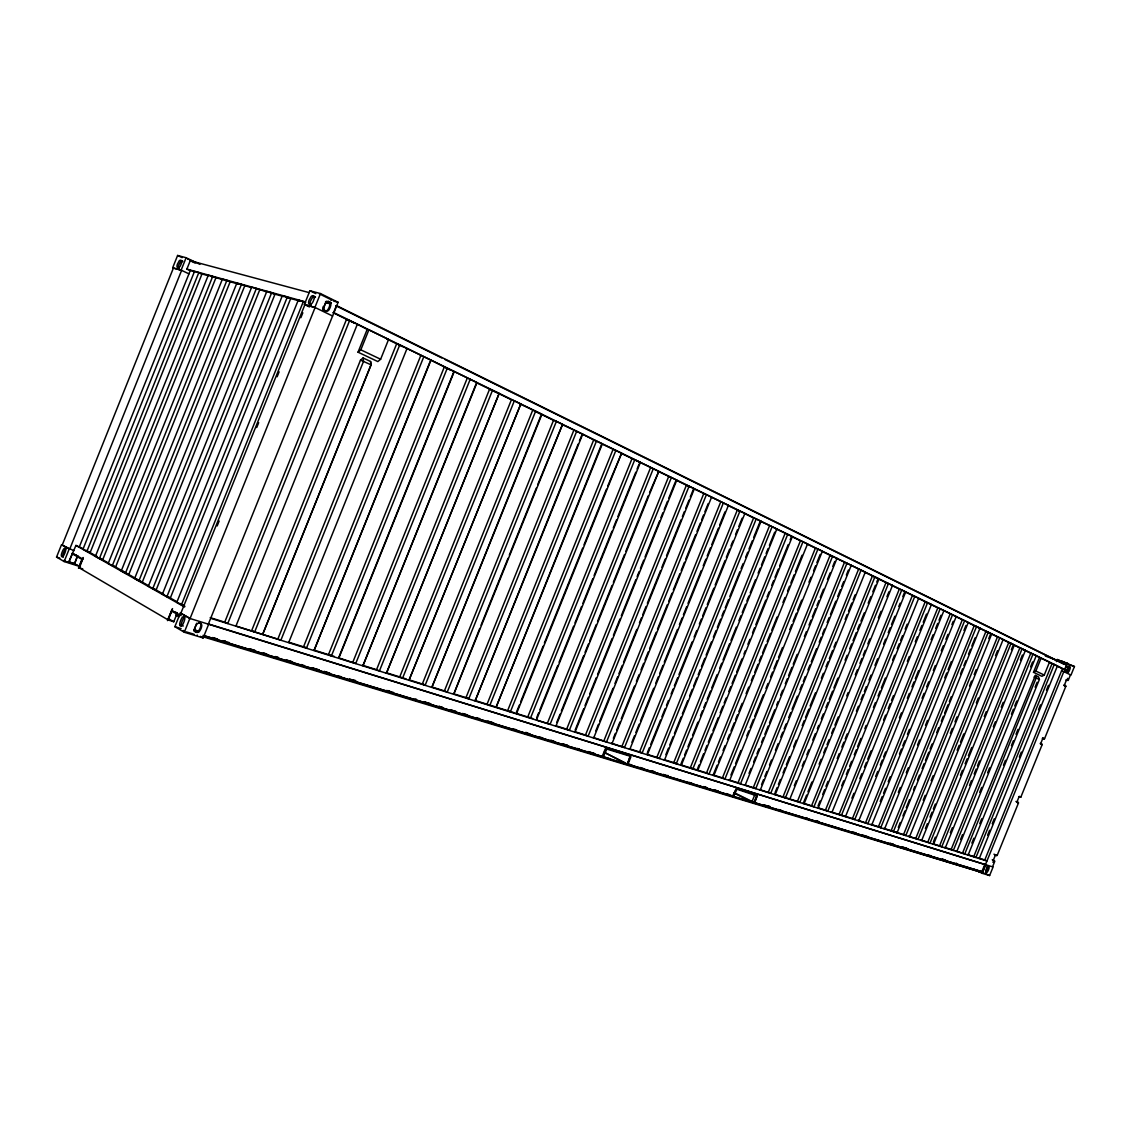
<?xml version="1.0" encoding="UTF-8"?>
<svg xmlns="http://www.w3.org/2000/svg" width="1131" height="1131" viewBox="0 0 1131 1131"><rect width="100%" height="100%" fill="white"/><g stroke="black" fill="none" stroke-linecap="round" stroke-linejoin="round"><path stroke-width="1.5" d="M1069.304 668.817L1069.021 667.954A3.209 2.771 -60.2 0 0 1066.957 666.795M80.414 566.716L64.156 561.556L56.55 557.074L61.484 544.774L73.84 550.684M199.947 264.371L186.106 257.727L177.609 255.465L172.661 267.793L181.13 270.153L188.948 273.843M64.156 561.556L69.132 549.157M181.13 270.153L186.106 257.727M77.841 555.59L74.561 563.733L68.793 561.838L75.947 545.439L83.454 548.846M69.033 561.98L72.313 553.808L76.456 555.137M194.617 271.921L186.869 269.121L190.234 260.71L309.088 292.604M79.453 546.598L190.248 270.62M74.561 563.733L77.233 556.367M167.699 619.816L173.764 621.753L177.355 612.832L171.587 611.037C158.736 641.546 181.384 586.268 168.236 619.972L79.354 567.889C91.357 537.126 70.815 587.456 81.913 559.336L72.313 553.808M86.875 551.391L198.802 272.599L201.997 273.971L90.127 552.635L82.987 549.199L194.504 271.426L198.802 272.599M215.908 277.816L102.709 559.746L99.415 558.502L95.456 556.254L208.288 275.229L222.355 279.597M99.415 558.502L212.685 276.445M112.266 565.783L226.893 280.375L230.159 281.76L115.588 567.041L108.208 563.478L222.397 279.131L226.893 280.375M244.748 285.804L128.778 574.506L125.428 573.233L121.271 570.872L236.846 283.118L251.506 287.67M125.428 573.233L241.454 284.39M259.692 289.932L142.294 582.154L138.915 580.867L256.355 288.518L266.916 291.939M152.727 588.7L271.638 292.745L275.003 294.173L156.135 589.986L148.345 586.226L266.803 291.402L271.638 292.745M162.397 594.171L282.34 295.7L287.302 297.071L290.709 298.527L170.329 598.016L162.397 594.171L164.165 594.524M166.879 596.716L287.302 297.071M305.653 302.486L298.273 300.097L176.804 602.328L184.89 606.258M181.398 604.929L303.362 301.51M973.805 869.315L982.302 873.33L985.794 864.763L207.765 623.746L208.655 624.255L203.142 637.941L184.311 632.257L174.853 626.687L180.366 613.002L190.093 618.445L315.082 307.561L304.875 304.72L180.889 613.158M309.47 306.939L304.38 304.479L309.908 290.738L320.469 293.565L338.127 302.288L208.358 624.086M217.18 525.929L219.145 521.009M256.709 427.56L258.688 422.655M277.137 376.75L279.117 371.83M300.86 317.726L302.839 312.806M184.311 632.257L189.852 618.445L180.366 613.002M304.38 304.479L314.899 307.406L320.469 293.565M196.695 623.223L194.235 629.331L197.628 631.296M322.731 309.767L325.799 302.104L330.676 303.221L327.736 301.765M203.099 635.339L203.227 636.838L982.231 872.609L982.528 871.874L753.981 802.445L756.568 796.054L756.243 794.513M210.21 617.625L224.73 622.163L346.524 319.31L357.339 324.244L235.955 626.037L280.926 640.104L399.724 344.941L396.67 343.782L277.943 638.817M349.635 320.483L227.769 623.478L224.73 622.163M358.032 352.179L367.193 329.39L368.862 329.87L388.569 339.498L380.624 359.248L377.839 361.567L358.032 352.179L360.831 349.832L368.862 329.87M360.506 360.11L251.676 630.603L254.687 631.904L363.56 361.298L363.065 357.947L360.506 360.11L371.124 364.846L262.661 634.392L370.883 365.002L370.615 361.51L363.065 357.947M288.702 642.535L407.033 348.504L399.724 344.941M420.789 355.544L303.532 646.819L306.501 648.105L423.814 356.689L407.033 348.504M423.814 356.689L430.939 360.181L314.065 650.466L429.936 361.977M447.296 368.155L331.425 655.895L328.485 654.623L444.299 367.024L454.252 371.562L338.805 658.2M453.87 371.689L338.636 657.804L355.728 663.501L470.185 379.337L454.252 371.562M352.815 662.243L467.23 378.206M470.185 379.337L476.971 382.66L362.938 665.749L476.561 382.773L497.173 392.825M362.726 665.339L376.552 669.665L489.596 389.135L499.153 393.475L386.477 673.115L499.153 393.475M492.536 390.252L379.436 670.909L376.552 669.665M389.403 691.409L388.753 690.617M386.222 672.691L399.724 676.918L511.41 399.78L498.7 393.574M511.41 399.78L514.322 400.883L402.579 678.148L399.724 676.918M409.153 679.872L520.783 404.05L409.153 679.872L425.397 684.948M414.907 699.156L415.968 698.887M532.715 410.171L422.33 683.986L425.171 685.216L535.599 411.274L520.302 404.12M535.599 411.274L541.919 414.356L431.872 687.309L540.731 416.038M431.533 686.87L444.412 690.9L553.511 420.322L534.157 410.878M553.511 420.322L556.381 421.425L447.226 692.115L444.412 690.9M556.381 421.425L562.545 424.422L453.757 694.151L479.728 628.44M481.043 625.174L508.017 558.276M509.346 555.01L536.32 488.097M537.635 484.831L562.545 424.422M573.827 430.247L465.972 697.643L468.757 698.845L576.669 431.321L561.98 424.464M576.669 431.321L582.691 434.262L475.147 700.838L578.153 444.073M579.468 440.807L581.447 435.916M474.751 700.4L487.037 704.231L593.676 439.931L602.371 443.875L496.042 707.37L601.763 443.875L621.598 453.262L516.471 713.76M596.489 441.005L489.808 705.419L487.037 704.231M488.465 704.684L507.621 710.678L613.059 449.389M615.858 450.449L510.364 711.851L507.621 710.678M519.313 705.122L516.005 713.308L532.659 718.51M520.628 701.856L543.078 646.239M544.393 642.974L582.677 548.111M584.006 544.831L606.442 489.228M607.757 485.962L621.598 453.262M634.788 459.695L530.467 718.143L527.739 716.969L632.017 458.635L640.4 462.438L536.433 720.009L550.118 724.278L653.294 468.729L620.961 453.248M536.603 717.902L538.582 712.982M539.911 709.717L557.767 665.495M559.082 662.215L573.629 626.192M574.958 622.912L581.56 606.527M582.889 603.261L592.8 578.69M594.128 575.41L611.97 531.188M613.299 527.923L616.607 519.737M617.922 516.457L635.778 472.235M637.092 468.955L639.086 464.049M547.418 723.133L650.551 467.683M556.749 722.384L560.043 714.226M561.358 710.961L583.737 655.556M585.052 652.29L588.346 644.147M589.661 640.881L596.235 624.581M597.55 621.329L612.041 585.462M613.355 582.211L624.538 554.501M625.853 551.235L648.233 495.816M649.547 492.565L658.779 471.415L555.943 726.102M668.675 476.533L566.659 729.142L569.331 730.287L671.39 477.565L658.101 471.373M575.156 729.976L583.737 708.741M585.052 705.475L588.346 697.304M589.661 694.038L596.263 677.709M597.578 674.444L612.083 638.52M613.412 635.254L620 618.926M621.315 615.66L635.834 579.736M637.149 576.471L639.128 571.579M640.443 568.313L643.737 560.142M645.066 556.876L659.571 520.953M660.886 517.687L662.865 512.795M664.194 509.53L667.488 501.358M668.803 498.092L675.405 481.764M575.043 732.082L676.762 480.194L671.39 477.565M574.506 731.601L585.476 735.037L686.404 485.185L694.349 488.776L593.704 737.921L593.153 737.44L606.527 741.922L706.423 494.671L693.628 488.705L690.32 496.891M689.09 486.217L588.134 736.168L585.476 735.037M595.797 730.895L598.44 724.349M599.755 721.069L612.974 688.341M614.967 683.435L617.611 676.889M618.926 673.624L622.234 665.438M623.563 662.158L636.781 629.43M639.425 622.884L641.404 617.978M642.719 614.713L646.027 606.527M647.356 603.247L660.575 570.519M661.889 567.253L665.198 559.067M666.527 555.802L681.06 519.793M682.389 516.528L684.368 511.622M685.697 508.342L688.991 500.156M603.883 740.791L703.736 493.639M204.782 635.848L602.243 756.413L605.071 749.386A1.527 1.06 -63.2 0 1 606.668 748.298L630.25 755.706A1.499 1.032 -63.5 0 1 630.688 757.402L627.889 764.33L627.253 764.005L630.038 757.077A1.499 1.032 -63.5 0 0 629.614 755.381M203.693 635.679L602.88 756.738L605.721 749.712A1.527 1.06 -63.2 0 1 607.319 748.623M613.37 738.26L615.349 733.369M616.664 730.117L619.958 721.96M621.272 718.708L634.449 686.121M636.414 681.23L639.043 674.712M641.023 669.821L643.652 663.303M644.981 660.037L648.261 651.894M649.59 648.643L656.164 632.342M657.479 629.076L667.361 604.647M668.675 601.381L671.97 593.238M673.284 589.972L679.872 573.686M681.187 570.42L684.481 562.277M685.796 559.011L695.664 534.567M696.993 531.316L700.273 523.172M701.602 519.907L703.567 515.015M704.882 511.763L708.176 503.606M711.555 497.188L611.984 743.633L611.404 743.152L624.524 747.549L723.373 502.942L706.423 494.671M621.909 746.432L720.716 501.924M631.904 742.205L634.548 735.659M635.862 732.393L639.171 724.236M640.485 720.956L653.69 688.284M655.669 683.378L658.313 676.847M659.627 673.581L662.936 665.41M664.25 662.144L677.455 629.472M679.434 624.566L682.078 618.035M683.407 614.769L686.701 606.598M688.016 603.332L701.22 570.66M703.213 565.754L705.843 559.223M707.172 555.957L710.466 547.786M711.795 544.52L718.397 528.177M719.712 524.911L724.999 511.834M723.373 502.942L728.406 505.401L629.868 749.217L629.26 748.736L642.422 752.85M627.549 764.231L630.066 756.172L606.838 749.09L603.219 756.851L627.549 764.231L604.138 752.327M739.957 511.042L642.139 753.062L639.552 751.959L737.327 510.039L744.891 513.46L647.37 754.702M647.399 752.582L649.378 747.69M650.693 744.438L660.561 720.037M661.875 716.771L665.169 708.642M666.484 705.376L668.449 700.499M671.093 693.996L673.058 689.104M674.373 685.853L677.667 677.709M678.982 674.458L692.144 641.913M694.109 637.036L696.738 630.518M699.368 624.015L701.347 619.124M702.662 615.872L705.956 607.743M707.271 604.477L713.845 588.205M715.16 584.953L725.028 560.538M726.342 557.286L729.636 549.143M730.951 545.891L732.916 541.014M735.56 534.496L737.525 529.619M738.84 526.367L742.134 518.224M646.748 754.207L656.828 757.36L753.599 517.97L744.099 513.347L744.891 513.46M753.599 517.97L756.201 518.973L659.387 758.463L656.828 757.36M665.848 754.66L668.492 748.142M669.806 744.877L673.115 736.705M674.429 733.439L681.032 717.125M682.346 713.859L687.634 700.796M689.613 695.89L692.257 689.359M693.572 686.107L696.866 677.936M698.195 674.67L700.174 669.778M701.489 666.512L704.797 658.341M706.112 655.075L711.385 642.026M713.364 637.121L716.008 630.589M717.337 627.323L720.631 619.166M721.946 615.9L723.925 611.009M725.254 607.743L728.548 599.571M729.877 596.306L739.773 571.819M741.088 568.554L743.067 563.662M745.711 557.131L747.69 552.239M749.019 548.973L752.313 540.802M753.628 537.536L760.23 521.207L761.036 521.334L664.519 760.06M667.262 775.753L668.068 775.498M769.532 525.745L673.737 762.647L676.281 763.736L772.12 526.749L760.23 521.207M772.12 526.749L776.841 529.054L681.3 765.305L680.636 764.81L683.294 758.265M684.608 754.985L686.602 750.065M687.931 746.785L691.239 738.6M692.568 735.32L697.855 722.214M700.513 715.669L702.492 710.749M703.821 707.483L705.815 702.563M707.129 699.283L710.452 691.098M711.767 687.818L717.068 674.712M719.726 668.167L721.705 663.247M723.034 659.967L729.651 643.596M730.979 640.316L736.281 627.21M738.925 620.65L740.918 615.745M742.247 612.465L745.555 604.279M746.884 600.999L748.863 596.079M750.192 592.814L755.494 579.708M758.138 573.148L760.131 568.243M761.46 564.963L764.768 556.777M766.097 553.497L768.076 548.577M769.405 545.298L774.707 532.192M785.126 533.365L690.306 767.836L692.836 768.91L787.699 534.355L776.022 528.926L776.841 529.054M787.699 534.355L792.336 536.617L697.756 770.451L697.064 769.957L699.043 765.051M700.372 761.785L703.666 753.628M704.995 750.362L706.974 745.456M708.289 742.19L711.597 734.033M712.912 730.767L718.199 717.704M720.178 712.813L722.822 706.281M724.137 703.015L726.116 698.11M728.76 691.578L730.739 686.687M732.068 683.421L735.362 675.249M736.691 671.984L741.978 658.921M743.958 654.029L745.272 650.763M747.916 644.232L749.895 639.34M752.539 632.809L754.518 627.903M755.833 624.637L765.744 600.151M767.058 596.885L769.052 591.98M771.681 585.448L773.675 580.556M774.989 577.291L778.298 569.133M779.612 565.868L788.194 544.633M790.173 539.741L791.502 536.476L807.506 544.025L713.873 775.484L713.166 774.989L717.111 765.22M697.064 769.957L706.536 772.911L800.423 540.83M802.968 541.806L709.052 773.986L706.536 772.911M718.425 761.969L720.405 757.091M723.034 750.574L725.013 745.697M727.643 739.179L729.622 734.302M730.937 731.05L734.231 722.907M735.546 719.655L737.525 714.764M738.84 711.512L742.134 703.369M746.078 693.614L748.722 687.097M751.352 680.593L753.331 675.702M754.646 672.45L757.94 664.307M759.254 661.055L761.234 656.178M762.548 652.926L765.843 644.783M767.157 641.531L770.451 633.388M771.766 630.137L777.025 617.116M782.949 602.47L784.928 597.578M787.558 591.075L789.537 586.183M790.852 582.932L794.146 574.802M795.461 571.537L802.049 555.264M713.166 774.989L722.44 777.888L815.394 548.139L806.657 543.87L807.506 544.025M815.394 548.139L817.925 549.115L724.943 778.948L722.44 777.888M730.923 775.018L734.231 766.846M735.546 763.581L740.847 750.503M746.799 735.8L748.779 730.895M750.093 727.629L753.402 719.457M754.73 716.192L763.326 694.943M765.97 688.397L767.949 683.506M770.593 676.96L772.586 672.054M773.901 668.789L777.209 660.617M778.538 657.351L782.496 647.54M789.777 629.571L791.757 624.665M793.085 621.4L796.394 613.228M797.708 609.962L801.681 600.151M808.948 582.168L810.941 577.277M813.585 570.731L815.564 565.825M816.879 562.559L820.187 554.388M627.253 764.005L732.662 795.984L736.309 788.463L756.879 794.824L757.346 795.856L754.617 802.77L734.16 792.661M817.925 549.115L822.378 551.278L729.665 780.432L728.944 779.923L738.034 782.765L830.083 555.307L836.954 558.403L745.145 785.267L744.41 784.758L755.777 788.59L846.963 563.295L836.078 558.233L836.954 558.403M627.889 764.33L733.298 796.295L735.928 789.806L737.327 788.788M832.586 556.268L740.508 783.825L738.034 782.765M749.019 773.35L750.998 768.458M753.642 761.941L755.621 757.063M756.936 753.797L758.915 748.906M761.545 742.388L763.524 737.497M764.853 734.245L768.147 726.088M769.462 722.836L774.735 709.801M776.714 704.91L778.043 701.644M780.673 695.127L782.652 690.235M785.296 683.718L787.275 678.826M788.59 675.575L791.884 667.417M793.213 664.166L797.171 654.382M804.424 636.456L806.403 631.565M809.033 625.047L811.012 620.156M812.341 616.904L815.635 608.747M816.95 605.495L818.929 600.603M820.244 597.338L823.552 589.194M827.496 579.411L830.14 572.894M832.784 566.377L834.763 561.485M753.317 787.558L844.475 562.333M754.942 794.4L752.073 801.497L755.169 802.445M761.559 784.589L763.538 779.683M764.867 776.403L766.86 771.498M769.504 764.952L771.498 760.032M775.47 750.206L778.114 743.661M780.772 737.115L782.765 732.195M784.08 728.93L786.073 724.01M788.717 717.464L790.71 712.558M792.039 709.278L797.341 696.187M799.985 689.627L801.978 684.722M803.307 681.442L805.286 676.536M807.944 669.99L809.923 665.07M811.252 661.791L816.554 648.699M819.212 642.154L821.191 637.234M822.52 633.968L824.513 629.048M827.157 622.502L829.15 617.597M830.479 614.317L835.781 601.211M837.76 596.306L840.418 589.76M841.733 586.48L843.726 581.574M846.384 575.015L848.363 570.109M851.233 565.373L760.315 790.018L759.565 789.509L770.748 793.283L861.059 570.165L846.963 563.295M768.317 792.237L858.585 569.218M775.088 792.52L777.082 787.628M778.397 784.363L780.376 779.457M783.034 772.925L785.013 768.02M786.328 764.754L789.636 756.597M793.609 746.785L796.252 740.254M802.204 725.565L804.183 720.659M805.512 717.393L808.806 709.222M810.135 705.956L815.423 692.893M821.375 678.19L823.354 673.298M825.998 666.767L827.991 661.861M829.306 658.595L832.614 650.424M833.943 647.158L835.922 642.267M845.182 619.392L847.161 614.501M848.49 611.235L851.784 603.063M853.113 599.798L855.093 594.892M861.059 570.165L865.257 572.215L775.202 794.669L774.438 794.16L785.423 797.864L874.885 576.923L872.425 575.976L783.005 796.846M794.287 785.677L796.266 780.8M802.204 766.125L804.183 761.234M806.827 754.716L808.806 749.839M812.765 740.056L815.409 733.538M817.388 728.647L818.703 725.395M821.346 718.878L823.326 713.986M825.955 707.469L827.934 702.577M829.263 699.311L832.557 691.168M833.872 687.917L837.831 678.133M845.097 660.207L847.077 655.316M849.72 648.798L851.7 643.907M853.014 640.655L856.308 632.512M857.637 629.246L859.617 624.354M860.931 621.103L864.225 612.945M868.184 603.176L870.828 596.659M872.807 591.767L875.451 585.25M876.765 581.984L878.08 578.733L878.999 578.931L789.791 799.235L789.014 798.726M784.504 797.313L797.426 801.356L886.011 582.592L892.472 585.505L804.113 803.703L803.321 803.194L806.615 795.065M888.443 583.539L799.829 802.374L797.426 801.356M807.93 791.813L811.874 782.058M819.127 764.174L821.092 759.297M823.736 752.794L825.701 747.916M827.015 744.665L828.995 739.773M831.638 733.27L833.604 728.392M834.918 725.141L838.212 717.012M846.78 695.876L848.094 692.624M855.333 674.74L857.312 669.863M859.942 663.36L861.921 658.482M863.236 655.231L865.215 650.353M867.845 643.836L869.824 638.958M878.391 617.823L881.021 611.32M886.944 596.687L888.924 591.81M803.321 803.194L811.577 805.781L899.329 589.095L891.553 585.307L892.472 585.505M806.672 818.547L807.011 817.727M899.329 589.095L901.746 590.029L813.952 806.785L811.577 805.781M818.01 805.951L820.003 801.045M822.647 794.499L824.64 789.594M825.955 786.328L827.949 781.422M837.223 758.533L839.202 753.628M841.86 747.082L843.839 742.176M845.168 738.911L847.147 734.005M856.421 711.116L858.415 706.211M861.059 699.665L863.052 694.759M864.367 691.493L866.36 686.588M869.004 680.056L870.997 675.15M874.97 665.339L877.614 658.793M883.58 644.076L885.559 639.171M888.217 632.639L890.196 627.733M891.525 624.453L894.833 616.282M898.806 606.47L900.135 603.205M902.778 596.659L904.772 591.753L918.683 598.299L831.935 812.411M901.746 590.029L905.705 591.965L818.151 808.1L817.345 807.591L825.446 810.121L912.392 595.471M914.795 596.405L827.821 811.125L825.446 810.121M841.704 785.776L843.684 780.885M846.327 774.353L848.321 769.462M849.635 766.196L851.615 761.304M854.258 754.773L856.252 749.867M857.567 746.616L860.875 738.444M864.847 728.661L866.162 725.395M873.443 707.441L875.422 702.535M878.066 696.017L880.045 691.112M881.374 687.846L885.347 678.063M892.613 660.108L894.593 655.202M897.236 648.685L899.23 643.779M900.545 640.514L902.538 635.622M905.182 629.09L907.161 624.199M927.604 602.653L841.422 815.38L839.075 814.377L925.229 601.734L931.421 604.52L845.465 816.639M851.897 798.203L853.891 793.312M859.829 778.651L861.808 773.76M864.452 767.242L866.431 762.351M867.746 759.099L871.054 750.942M883.594 719.98L885.573 715.103M888.217 708.586L890.196 703.694M891.511 700.428L893.49 695.551M907.359 661.324L909.338 656.432M915.276 641.772L917.269 636.88M919.899 630.363L921.878 625.485M923.207 622.22L926.501 614.076M846.2 816.61L852.449 818.561L937.811 607.884L917.736 598.087L918.683 598.299M937.811 607.884L940.172 608.803L854.782 819.551L852.449 818.561M875.719 776.347L877.684 771.469M880.328 764.966L882.307 760.074M883.622 756.823L885.601 751.945M899.442 717.775L901.421 712.898M907.359 698.251L909.338 693.374M911.968 686.87L913.947 681.979M915.276 678.727L918.57 670.598M931.096 639.679L933.075 634.802M935.705 628.285L937.684 623.407M939.013 620.156L940.978 615.278M943.918 610.627L858.754 820.795L857.906 820.272L867.887 823.651L952.528 614.826L940.172 608.803M865.568 822.675L950.181 613.921M880.229 801.427L882.222 796.521M883.551 793.241L885.545 788.321M888.203 781.775L890.182 776.87M899.484 753.939L901.478 749.019M902.792 745.753L904.786 740.833M907.444 734.288L909.437 729.368M922.048 698.265L924.041 693.345M926.685 686.8L928.678 681.88M933.329 670.429L935.323 665.509M941.289 650.777L943.282 645.858M945.94 639.312L947.934 634.392M951.906 624.566L953.235 621.301M871.789 824.881L956.19 616.621L952.528 614.826M962.311 619.845L878.462 826.704L880.766 827.68L964.644 620.749L955.228 616.381L956.19 616.621M898.325 792.379L900.318 787.459M906.284 772.742L908.264 767.836M917.552 744.933L919.545 740.027M925.511 725.31L927.491 720.405M944.738 677.879L946.718 672.973M948.047 669.693L951.369 661.522M963.965 630.434L965.945 625.528M893.405 831.638L976.548 626.56L974.229 625.655L891.129 830.663L897.081 832.727L979.969 628.27L976.548 626.56M898.297 827.383L900.276 822.491M902.934 815.946L904.913 811.04M906.242 807.774L909.55 799.603M913.523 789.806L914.852 786.54M917.495 779.994L919.489 775.103M922.133 768.557L924.126 763.665M925.455 760.385L928.763 752.228M930.092 748.948L932.071 744.057M936.708 732.619L938.702 727.714M941.345 721.182L943.339 716.276M944.668 713.011L947.976 704.839M949.305 701.573L951.284 696.668M960.558 673.793L962.552 668.888M963.866 665.622L965.86 660.716M968.504 654.185L970.497 649.279M971.826 646.013L975.134 637.842M897.081 832.727L896.303 832.289L903.556 834.565L985.949 631.367L991.717 633.968L909.522 836.671L908.645 836.148L918.033 839.329L999.719 637.87L990.728 633.713L988.748 638.605M988.24 632.257L905.832 835.512L903.556 834.565M923.207 800.239L925.2 795.333M931.152 780.644L933.146 775.739M950.351 733.298L952.33 728.406M954.988 721.875L956.967 716.969M969.55 685.952L971.529 681.06M974.187 674.528L976.166 669.623M915.785 838.382L997.443 636.979M925.412 828.528L927.392 823.637M930.035 817.105L932.029 812.214M933.344 808.948L935.337 804.056M957.165 750.221L959.145 745.329M960.473 742.063L963.782 733.906M976.35 702.902L978.329 698.011M995.534 655.598L997.514 650.707M999.719 637.87L1003.14 639.538L921.666 840.474L920.775 839.951L927.788 842.143L1008.753 642.507L1002.151 639.284M1008.753 642.507L1011.015 643.383L930.021 843.076L927.788 842.143M933.358 842.044L935.337 837.152M960.473 775.202L962.453 770.31M965.096 763.778L967.076 758.887M968.405 755.635L971.713 747.478M984.281 716.503L986.26 711.611M1011.383 649.646L1013.376 644.755M1011.015 643.383L1014.366 645.023L933.584 844.193L932.693 843.669L939.578 845.832L1019.851 647.922L1025.407 650.41L945.304 847.868M1022.099 648.798L941.798 846.766L939.578 845.832M950.351 832.67L952.344 827.779M969.521 785.409L971.515 780.517M974.159 774L976.138 769.108M977.467 765.857L979.446 760.965M993.329 726.738L995.308 721.847M1001.26 707.186L1003.239 702.294M1020.431 659.924L1022.41 655.033M942.83 859.829L942.688 858.952M944.399 847.345L951.171 849.452L1030.765 653.251L1014.663 645.391M1030.765 653.251L1032.999 654.114L953.376 850.385L951.171 849.452M960.544 839.541L962.523 834.65M979.715 792.294L981.694 787.402M987.646 772.742L989.625 767.85M1011.439 714.085L1013.418 709.194M1014.747 705.942L1016.727 701.05M1030.61 666.838L1032.589 661.946M1032.999 654.114L1036.25 655.697L956.826 851.459L955.921 850.936L964.757 853.947L1036.208 677.837L1035.36 675.405L962.566 853.028M955.709 863.745L956.444 863.137M1039.502 657.507L1049.483 662.172L1044.266 675.051L1041.905 676.31L1033.494 672.323L1039.502 657.507L1035.233 655.429L1036.25 655.697M1033.494 672.323L1035.855 671.051L1041.114 658.072M971.854 843.118L973.833 838.241M979.757 823.622L981.736 818.745M1003.48 765.136L1005.459 760.272M1011.397 745.654L1013.376 740.777M1016.006 734.273L1017.985 729.41M1035.119 687.167L1037.099 682.304M1035.36 675.405L1038.569 676.918L1039.417 679.349L968.15 855.008L967.231 854.485L973.777 856.535L1052.056 663.643L1049.271 662.271M1052.056 663.643L1054.248 664.491L975.954 857.439L973.777 856.535M1056.396 661.607L1057.245 659.514L1074.45 666.512L1070.986 675.066L1063.804 671.616L985.483 864.607M987.617 835.159L989.597 830.267M992.24 823.75L994.234 818.872M1019.342 756.964L1021.335 752.073M1038.512 709.731L1040.506 704.839M1046.458 690.179L1048.437 685.287M979.276 858.486L1057.386 666.018L1054.248 664.491M978.357 857.962L984.79 859.984L1062.419 668.704L1056.368 665.749M981.92 871.591L984.861 864.324M982.782 871.11L984.535 866.784M1064.667 669.495L1066.448 665.127L336.444 305.554L333.631 312.538L1064.667 669.495L1062.419 668.704M1067.622 663.134L1064.13 671.729L1061.571 670.81M1016.939 802.247L1018.494 802.911L997.174 855.418L995.492 854.88L993.131 860.677L994.828 861.2L992.566 866.798M1018.494 802.911L1016.826 802.303L1019.172 796.507L1020.841 797.129L1042.16 744.594L1040.591 743.972L1042.881 738.119L1044.507 738.812L1065.84 686.248L1064.243 685.485L1066.59 679.689L1068.201 680.466L1070.477 674.854M982.302 873.33L989.611 875.535L993.075 867.01L189.852 618.445M357.339 324.244L367.193 329.39M370.883 365.002L370.615 361.51M430.939 360.181L451.128 370.36M582.691 434.262L596.362 441.246M676.762 480.194L676.055 480.138L689.288 486.584M693.628 488.705L694.349 488.776M728.406 505.401L727.643 505.303L740.042 511.353M1068.06 678.727L1067.395 678.402M865.257 572.215L864.353 572.032L888.782 583.949M993.485 862.388L992.82 862.133M994.375 860.649L992.255 859.8M121.271 570.872L123.053 571.254M95.456 556.254L97.238 556.65L86.112 550.359M330.846 300.012L331.934 300.083L321.656 294.993M1024.403 650.141L1025.407 650.41M333.574 301.058L338.127 302.288M326.166 302.755L329.347 303.617M186.869 269.121L305.37 301.85M256.355 288.518L251.648 287.217L134.646 578.45L138.915 580.867M199.042 273.151L208.302 275.71M211.384 276.572L214.409 277.406M223.966 280.05L238.415 284.051L236.846 283.118M270.012 292.802L283.881 296.633M285.252 297.015L299.8 301.044L298.273 300.097M302.599 301.821L305.398 302.585M979.107 628.03L979.969 628.27M388.569 339.498L386.915 339.017L402.424 346.581M1038.414 679.052L1039.417 679.349L1034.003 676.974M329.588 303.136L326.534 302.09M186.219 631.876L194.065 634.251M193.754 630.631L196.879 631.593M224.659 640.754L225.451 641.63L222.878 640.853M355.36 680.466L349.437 679.279M526.481 732.478L525.547 732.732L528.021 733.496M769.829 806.417L764.457 805.258M212.571 637.559L217.633 639.1M222.708 640.641L229.466 642.691M249.753 648.855L254.828 650.396M263.283 652.955L266.662 653.987M275.116 656.56L278.495 657.578M286.949 660.151L292.024 661.692M312.312 667.841L319.069 669.905M324.145 671.432L329.206 672.973M349.493 679.137L356.251 681.187M386.689 690.433L393.447 692.483M423.871 701.729L430.642 703.779M439.082 706.338L442.475 707.37M450.916 709.943L455.991 711.484M462.749 713.534L467.824 715.075M476.278 717.634L479.657 718.666M488.111 721.225L493.187 722.766M513.474 728.93L516.853 729.962M525.307 732.52L530.368 734.061M550.656 740.225L554.034 741.243M562.489 743.816L567.564 745.357M587.851 751.521L594.609 753.571M654.807 771.851L651.456 770.833L654.538 771.893M663.176 774.396L668.195 775.908M703.326 786.582L706.677 787.6M715.046 790.145L718.397 791.163M751.436 801.186L754.815 802.218M763.255 804.777L770.013 806.827M815.621 820.682L819 821.7M852.774 831.964L856.153 832.996M889.941 843.245L893.32 844.277M901.76 846.836L906.822 848.377M942.293 859.15L945.672 860.168M212.402 637.672L217.152 639.114M248.82 648.727L255.507 650.763M263.693 653.237L266.916 654.227M274.989 656.673L278.212 657.648M286.284 660.108L292.717 662.059M300.917 664.547L304.225 665.551M312.495 668.053L319.098 670.061M323.961 671.531L330.252 673.454M338.24 675.871L341.449 676.847M424.068 701.927L430.657 703.934M438.899 706.437L442.207 707.441M451.128 710.141L455.92 711.597M462.31 713.548L467.117 714.99M487.489 721.182L494.134 723.204M539.388 736.931L542.767 737.963M551.193 740.522L553.61 741.257M562.998 744.113L567.918 745.598M577.277 748.439L579.623 749.16M589.18 752.058L593.959 753.5M628.596 764.019L631.861 765.008M640.033 767.497L643.299 768.486M688.991 782.355L692.059 783.288M703.567 786.78L706.847 787.784M714.735 790.173L717.931 791.149M725.946 793.566L729.142 794.542M778.411 809.499L781.677 810.489M815.691 820.823L818.802 821.756M862.529 835.031L867.35 836.502M890.351 843.486L893.49 844.433M901.958 847.006L908.094 848.872M927.618 854.796L930.912 855.799M174.853 626.687L181.116 628.596M604.491 757.091L609.496 758.618M619.505 761.644L624.496 763.156M754.617 802.77L982.528 871.874M203.651 636.145L227.303 643.313M234.06 645.363L245.894 648.954M249.272 649.972L264.47 654.58M271.228 656.63L283.061 660.207M286.44 661.239L316.85 670.457M320.229 671.475L354.017 681.71M357.396 682.742L387.806 691.96M394.578 694.01L406.397 697.587M409.775 698.605L424.987 703.213M428.366 704.245L477.353 719.09M480.746 720.122L514.534 730.357M517.913 731.375L548.323 740.593M555.081 742.643L637.87 767.737M641.249 768.755L675.037 778.99M678.416 780.022L798.373 816.37M801.752 817.402L835.555 827.638M838.933 828.655L982.231 872.609M180.154 625.033L183.279 625.98M288.617 642.154L306.515 647.752M313.951 650.085L334.281 656.447M401.293 677.412L406.015 678.883M453.404 693.713L468.898 698.562M509.303 711.201L514.336 712.77M555.434 725.635L569.798 730.131M663.869 759.565L677.879 763.948M680.636 764.81L695.721 769.532M831.129 811.902L844.645 816.13M870.941 824.358L881.106 827.539M895.003 831.879L883.735 828.359L884.598 828.882L968.249 622.502L964.644 620.749M210.677 618.289L986.953 860.974L984.79 859.984M78.605 567.592L82.775 568.907M56.55 557.074L59.787 558.106M68.793 561.838L74.321 563.606M1067.155 680.494L1066.01 679.943M319.423 294.201L320.469 294.555M1067.24 663.77C1073.093 665.608 1055.181 658.256 1063.493 662.215M1045.369 656.008L1059.549 661.338M1064.101 662.893L1074.45 666.512M1064.243 685.669L1065.84 686.248M187.619 259.027L188.665 259.423M1064.639 685.386L1065.543 685.697L1063.96 685.018M1064.837 662.879L1065.671 663.204M1043.475 738.826L1042.315 738.331M1042.938 738.19L1044.507 738.812M1040.958 743.703L1041.863 744.057L1040.266 743.392M1018.635 796.691L1019.809 797.129M994.955 855.008L996.581 855.63L995.704 855.192M1015.921 801.483L1018.183 802.388L1017.306 801.992M1040.52 743.915L1042.16 744.594M1019.285 796.464L1020.841 797.129M980.195 871.436L981.015 871.789M66.192 561.542L77.53 565.019M995.633 854.711L997.174 855.418M993.951 854.174L995.492 854.88M985.37 873.542L989.611 875.535M360.831 349.832L380.624 359.248M1035.855 671.051L1044.266 675.051M190.234 260.71L194.914 262.958M177.609 255.465L182.204 257.67M190.065 260.088L195.705 262.802M982.542 872.482L984.069 873.273L976.293 870.361M314.899 307.406L332.599 316.016M514.322 400.883L520.783 404.05M653.294 468.729L658.779 471.415M756.201 518.973L761.036 521.334M874.885 576.923L878.999 578.931M332.853 312.637L354.102 322.999M821.516 551.122L833.08 556.763M968.673 622.941L988.338 632.54M312.58 295.601L315.521 297.043M309.908 290.738L315.775 293.636M1057.245 659.514L1062.73 662.215M331.383 302.952L328.315 301.44A3.237 2.785 -80.9 0 1 329.913 303.999A10.165 8.779 -81 0 1 327.382 310.29A3.237 2.785 -80.6 0 1 322.999 308.155A10.108 8.68 -80.5 0 1 323.254 306.501M335.723 305.709L441.825 357.947M444.992 359.502L1064.2 664.335M733.991 793.085L751.267 801.61M604.336 752.355L624.694 762.704M65.344 561.132L64.128 560.326M99.966 558.205L108.534 563.054M111.389 564.666L134.9 577.969M136.427 578.832L148.811 585.844M153.137 588.29L162.822 593.775M167.869 596.617L177.185 601.904M179.829 603.389L183.618 605.537M75.947 545.439L184.579 607.008M72.285 553.144L82.874 559.11M171.53 610.302L181.13 615.688M171.587 611.037L178.783 615.193M176.309 613.992L179.362 615.745M175.871 615.094L178.91 616.862M200.427 636.357L203.142 637.941M169.212 619.081L173.764 621.753M987.335 865.71A1.993 1.711 -76.6 0 1 987.476 867.675A6.235 5.358 -76.6 0 1 986.642 869.725A1.993 1.711 -76.8 0 1 986.062 870.545M985.949 871.803A1.993 1.089 -65.7 0 0 987.123 870.361A6.277 3.421 -65.8 0 0 988.197 867.336A1.993 1.089 -65.8 0 0 987.038 866.219M988.084 867.859A6.235 5.358 -76.6 0 1 987.25 869.923M184.777 617.243A3.209 1.697 -71.3 0 0 182.996 619.378A10.108 5.358 -71.4 0 0 181.271 624.298A3.209 1.697 -71.4 0 0 181.37 625.697M197.19 635.028A7.125 0.749 20.5 0 1 197.19 635.198M199.183 622.601A3.237 2.771 -53.7 0 1 200.922 624.807A10.165 8.737 -53.3 0 1 198.392 631.084A3.237 2.771 -53.5 0 1 193.726 629.656M194.73 629.896A7.125 0.735 20.5 0 1 198.165 631.649M184.07 630.886A7.139 0.749 20.5 0 1 183.293 630.462M65.951 548.874A2.884 1.371 -70.6 0 0 64.425 550.839A9.062 4.326 -70.6 0 0 62.855 555.236A2.884 1.371 -70.6 0 0 63.364 557.187M1066.236 669.651A6.263 3.407 -69.6 0 0 1065.982 670.641A1.993 1.089 -69.6 0 0 1066.745 672.054A1.993 1.089 -69.6 0 0 1068.187 670.612A6.277 3.421 -69.6 0 0 1069.035 668.548A1.993 1.089 -69.6 0 0 1068.215 666.23M1067.07 667.587A6.263 3.407 -69.6 0 1 1067.579 666.725M1067.197 666.654A3.209 2.771 -60.2 0 1 1068.456 667.672L1068.017 670.358A2.488 2.135 -60.2 0 1 1066.194 671.984M1068.597 670.641A2.488 2.135 -60.2 0 1 1065.628 672.21M311.138 305.172A4.001 2.121 -65.5 0 1 310.573 300.903L312.764 297.057A5.188 2.743 -65.5 0 1 315.266 297.071M325.53 301.85A3.237 2.785 -80.9 0 1 326.901 301.214M179.207 268.556A3.591 1.711 -66.2 0 1 178.882 264.767L180.804 261.303A4.651 2.22 -66.2 0 1 182.84 261.261M181.851 262.024L180.776 265.007A3.591 1.711 -66.2 0 1 177.779 267.877A3.591 1.711 -66.2 0 1 177.454 264.089L179.362 260.625A4.651 2.22 -66.2 0 1 181.752 261.261L181.851 262.024M314.39 298.146L313.202 301.313A4.015 2.121 -65.5 0 1 309.64 304.451A4.015 2.121 -65.5 0 1 309.074 300.167L311.265 296.322A5.188 2.743 -65.5 0 1 314.234 297.128L314.39 298.146M757.021 795.941L754.335 802.671L733.595 796.38L736.903 789.212L757.021 795.941M173.396 268.089L62.219 545.071L69.641 549.327L181.61 270.38L173.396 268.089M986.543 872.34A1.993 1.089 -65.7 0 0 988.042 870.799A6.277 3.421 -65.8 0 0 989.116 867.76A1.993 1.089 -65.8 0 0 988.296 866.544A1.993 1.089 -65.8 0 0 986.798 868.085A6.263 3.393 -65.8 0 0 985.723 871.124A1.993 1.089 -65.7 0 0 986.543 872.34M182.247 625.316A10.052 5.302 -71.3 0 0 184.777 619.01A3.209 1.697 -71.3 0 0 183.66 616.664A3.209 1.697 -71.3 0 0 181.398 618.883A10.108 5.358 -71.4 0 0 179.673 623.803A3.209 1.697 -71.4 0 0 182.247 625.316M199.282 631.593A10.179 8.737 -53.4 0 0 201.813 625.316A3.237 2.771 -53.8 0 0 197.147 623.874A10.122 8.652 -53.9 0 0 194.857 628.582A3.237 2.771 -53.5 0 0 199.282 631.593M65.188 548.379A2.884 1.371 -70.5 0 0 62.912 550.359A9.062 4.312 -70.6 0 0 61.724 553.328A2.884 1.371 -70.6 0 0 61.583 556.424A2.884 1.371 -70.6 0 0 63.421 555.971A9.02 4.284 -70.6 0 0 65.315 551.744A2.884 1.371 -70.5 0 0 65.188 548.379M1067.197 672.139A2.008 1.089 -69.6 0 0 1068.654 671.814A6.277 3.421 -69.6 0 0 1070.237 667.898A2.008 1.089 -69.6 0 0 1069.488 666.498A2.008 1.089 -69.6 0 0 1068.032 667.926A6.263 3.407 -69.6 0 0 1067.197 669.99A2.008 1.089 -69.6 0 0 1067.197 672.139M329.305 301.708A3.237 2.785 -80.8 0 0 325.572 303.447A10.122 8.695 -80.5 0 0 324.244 306.77A3.237 2.785 -80.6 0 0 325.572 310.983A3.237 2.785 -80.6 0 0 329.305 309.244A10.179 8.779 -81 0 0 330.634 305.921A3.237 2.785 -80.8 0 0 329.305 301.708"/></g></svg>
